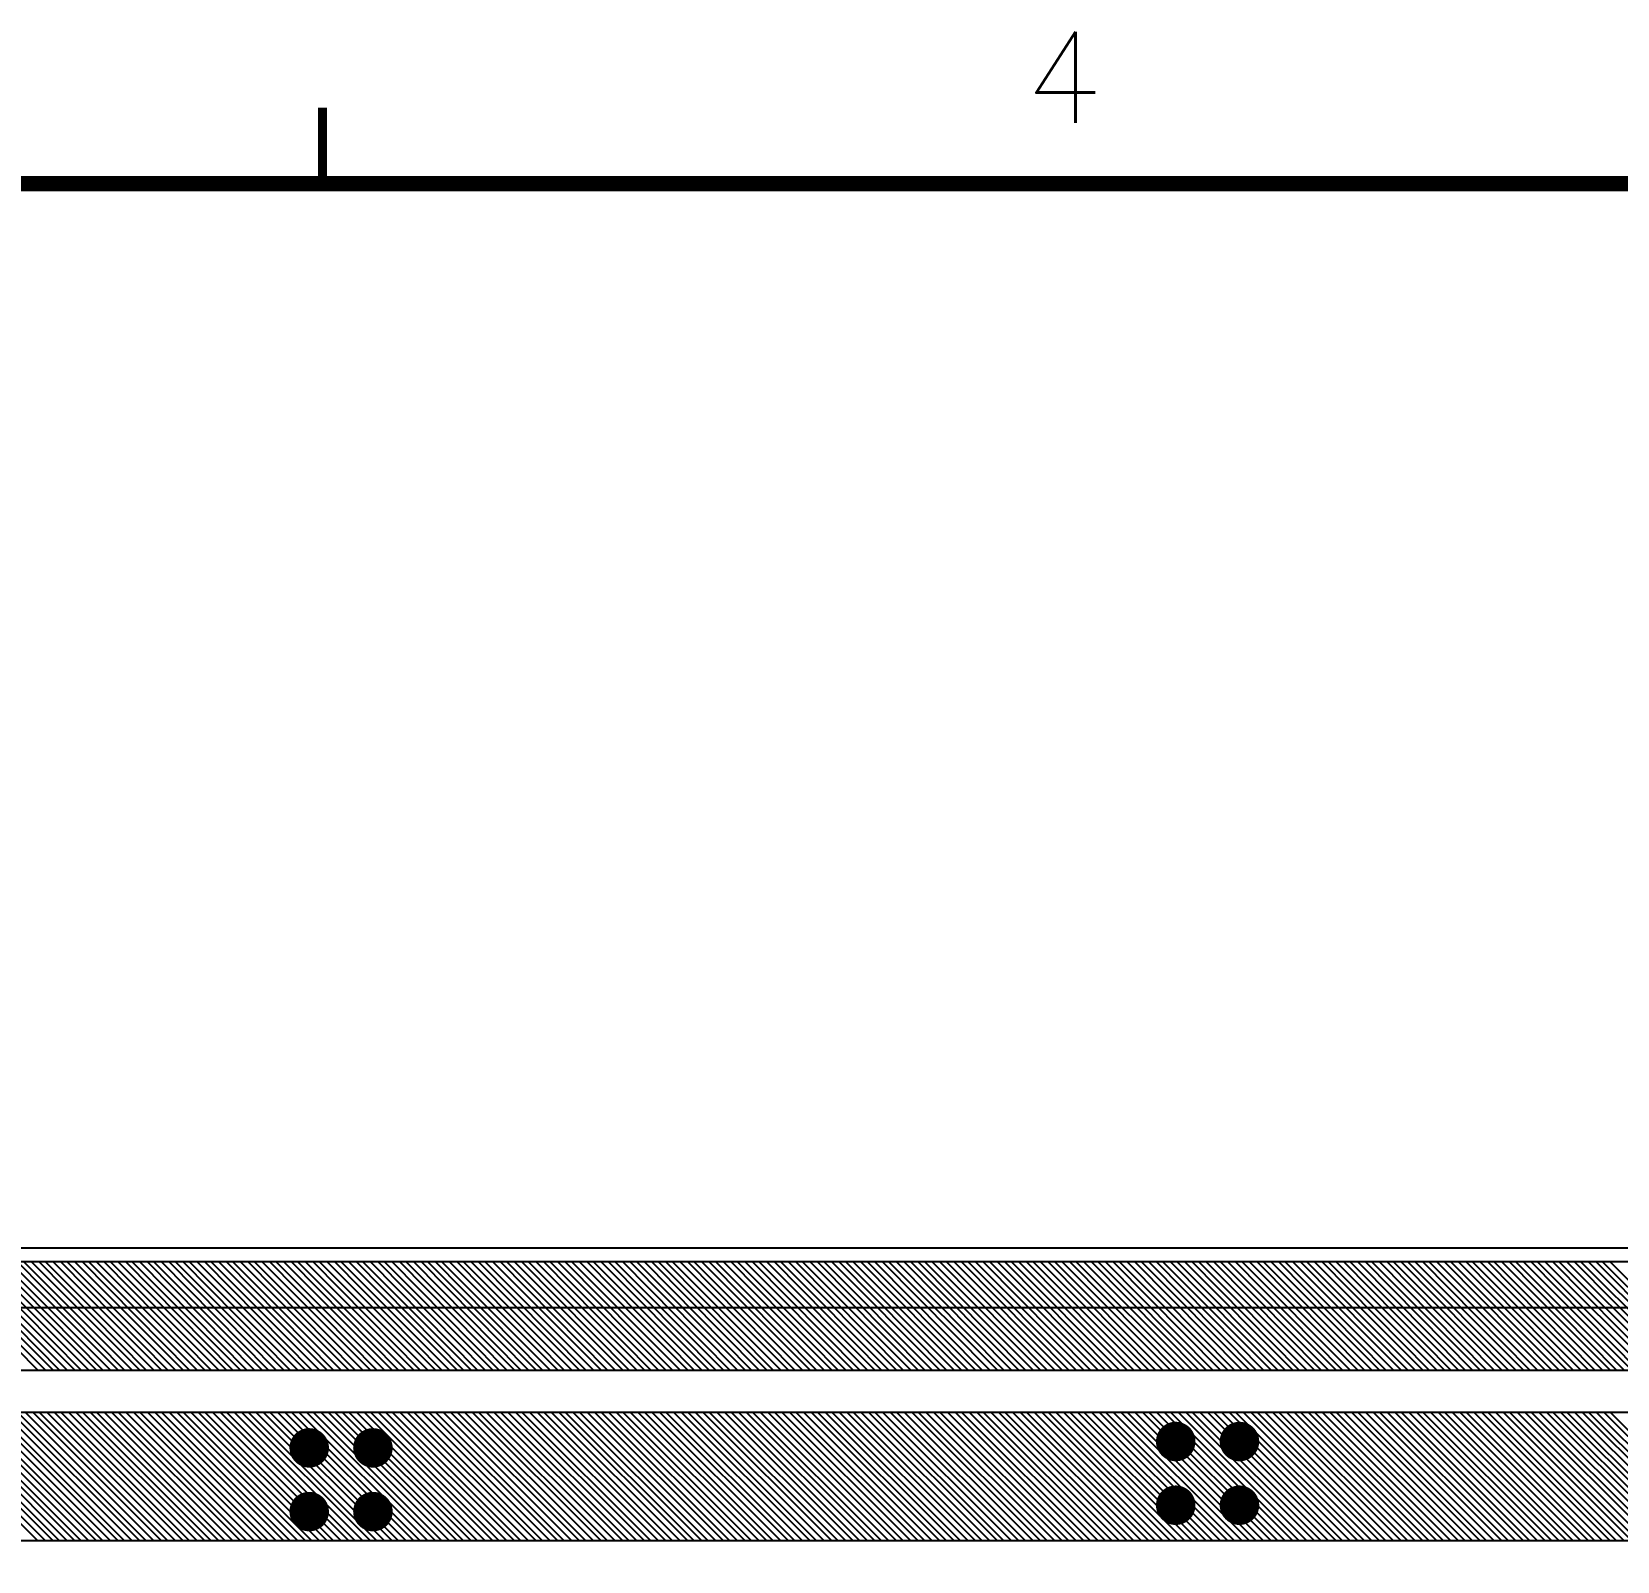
# Model space of a CAD drawing. Extents: x 295 to 953, y 10 to 290.
# Drawn here: x 628.7 to 680.8, y 239.7 to 290 of the extents above; entities that cross this region are included whole.
import ezdxf
from ezdxf.enums import TextEntityAlignment as Align

# ---------------------------------------------------------------- set-up
doc = ezdxf.new("R2010")
doc.units = 0
doc.header["$LTSCALE"] = 5
doc.header["$MEASUREMENT"] = 0
doc.layers.get('0').update_dxf_attribs({"linetype": 'CONTINUOUS', "lineweight": 25})
for name, color, linetype in [('ART02_PHO', 2, 'CONTINUOUS'), ('문자', 4, 'CONTINUOUS'), ('테두리', 3, 'CONTINUOUS')]:
    doc.layers.add(name, color=color, linetype=linetype)
doc.styles.get("Standard").update_dxf_attribs({"font": 'simplex.shx'})

# ---------------------------------------------------------------- blocks, each defined once
blk = doc.blocks.new('C')
at = {"layer": '테두리'}
for points, const_width in [([(161.25, 287.5), (161.25, 285)], 0.3), ([(15, 285), (15, 15), (405, 15), (405, 285), (15, 285)], 0.5)]:
    blk.add_lwpolyline(points, dxfattribs=dict(at, const_width=const_width))
at = {"layer": '문자'}
blk.add_text('4', height=3, dxfattribs=at).set_placement((185.625, 288.5), align=Align.MIDDLE)

msp = doc.modelspace()

# ---------------------------------------------------------------- linework, layer by layer
at = {"const_width": 0.65}
for points in [[(638.112, 243.42, -1), (637.463, 243.42, -1)], [(640.208, 243.42, -1), (639.558, 243.42, -1)], [(666.611, 243.629, -1), (665.961, 243.629, -1)], [(668.707, 243.629, -1), (668.057, 243.629, -1)], [(638.112, 241.324, -1), (637.463, 241.324, -1)], [(640.208, 241.324, -1), (639.558, 241.324, -1)], [(666.611, 241.534, -1), (665.961, 241.534, -1)], [(668.707, 241.534, -1), (668.057, 241.534, -1)]]:
    msp.add_lwpolyline(points, format="xyb", close=True, dxfattribs=at)
at = {"layer": 'ART02_PHO', "color": 7}
for p, q in [((509.627, 250), (868.502, 250)), ((867.999, 249.539), (509.161, 249.539)), ((628.861, 245.976), (625.34, 249.539)), ((629.112, 245.976), (625.55, 249.539)), ((629.364, 245.976), (625.801, 249.539)), ((629.573, 245.976), (626.053, 249.539)), ((629.825, 245.976), (626.262, 249.539)), ((630.076, 245.976), (626.514, 249.539)), ((630.286, 245.976), (626.765, 249.539)), ((630.537, 245.976), (626.975, 249.539)), ((630.788, 245.976), (627.226, 249.539)), ((630.998, 245.976), (627.478, 249.539)), ((631.249, 245.976), (627.687, 249.539)), ((631.501, 245.976), (627.939, 249.539)), ((631.71, 245.976), (628.19, 249.539)), ((631.962, 245.976), (628.4, 249.539)), ((632.213, 245.976), (628.651, 249.539)), ((632.423, 245.976), (628.903, 249.539)), ((632.674, 245.976), (629.112, 249.539)), ((632.926, 245.976), (629.364, 249.539)), ((633.135, 245.976), (629.615, 249.539)), ((633.387, 245.976), (629.825, 249.539)), ((633.638, 245.976), (630.076, 249.539)), ((633.848, 245.976), (630.327, 249.539)), ((634.099, 245.976), (630.537, 249.539)), ((634.351, 245.976), (630.788, 249.539)), ((634.56, 245.976), (631.04, 249.539)), ((634.812, 245.976), (631.249, 249.539)), ((635.063, 245.976), (631.501, 249.539)), ((635.273, 245.976), (631.752, 249.539)), ((635.524, 245.976), (631.962, 249.539)), ((635.734, 245.976), (632.213, 249.539)), ((635.985, 245.976), (632.465, 249.539)), ((636.237, 245.976), (632.674, 249.539)), ((636.446, 245.976), (632.926, 249.539)), ((636.698, 245.976), (633.177, 249.539)), ((636.949, 245.976), (633.387, 249.539)), ((637.159, 245.976), (633.638, 249.539)), ((637.41, 245.976), (633.848, 249.539)), ((637.662, 245.976), (634.099, 249.539)), ((637.871, 245.976), (634.351, 249.539)), ((638.123, 245.976), (634.56, 249.539)), ((638.374, 245.976), (634.812, 249.539)), ((638.584, 245.976), (635.063, 249.539)), ((638.835, 245.976), (635.273, 249.539)), ((639.087, 245.976), (635.524, 249.539)), ((639.296, 245.976), (635.776, 249.539)), ((639.548, 245.976), (635.985, 249.539)), ((639.799, 245.976), (636.237, 249.539)), ((640.009, 245.976), (636.488, 249.539)), ((640.26, 245.976), (636.698, 249.539)), ((640.512, 245.976), (636.949, 249.539)), ((640.721, 245.976), (637.201, 249.539)), ((640.973, 245.976), (637.41, 249.539)), ((641.224, 245.976), (637.662, 249.539)), ((641.434, 245.976), (637.913, 249.539)), ((641.685, 245.976), (638.123, 249.539)), ((641.937, 245.976), (638.374, 249.539)), ((642.146, 245.976), (638.626, 249.539)), ((642.398, 245.976), (638.835, 249.539)), ((642.649, 245.976), (639.087, 249.539)), ((642.859, 245.976), (639.338, 249.539)), ((643.11, 245.976), (639.548, 249.539)), ((643.32, 245.976), (639.799, 249.539)), ((643.571, 245.976), (640.051, 249.539)), ((643.822, 245.976), (640.26, 249.539)), ((644.032, 245.976), (640.512, 249.539)), ((644.283, 245.976), (640.763, 249.539)), ((644.535, 245.976), (640.973, 249.539)), ((644.744, 245.976), (641.224, 249.539)), ((644.996, 245.976), (641.476, 249.539)), ((645.247, 245.976), (641.685, 249.539)), ((645.457, 245.976), (641.937, 249.539)), ((645.708, 245.976), (642.146, 249.539)), ((645.96, 245.976), (642.398, 249.539)), ((646.169, 245.976), (642.649, 249.539)), ((646.421, 245.976), (642.859, 249.539)), ((646.672, 245.976), (643.11, 249.539)), ((646.882, 245.976), (643.361, 249.539)), ((647.133, 245.976), (643.571, 249.539)), ((647.385, 245.976), (643.822, 249.539)), ((647.594, 245.976), (644.074, 249.539)), ((647.846, 245.976), (644.283, 249.539)), ((648.097, 245.976), (644.535, 249.539)), ((648.307, 245.976), (644.786, 249.539)), ((648.558, 245.976), (644.996, 249.539)), ((648.81, 245.976), (645.247, 249.539)), ((649.019, 245.976), (645.499, 249.539)), ((649.271, 245.976), (645.708, 249.539)), ((649.522, 245.976), (645.96, 249.539)), ((649.732, 245.976), (646.211, 249.539)), ((649.983, 245.976), (646.421, 249.539)), ((650.235, 245.976), (646.672, 249.539)), ((650.444, 245.976), (646.924, 249.539)), ((650.696, 245.976), (647.133, 249.539)), ((650.947, 245.976), (647.385, 249.539)), ((651.157, 245.976), (647.636, 249.539)), ((651.408, 245.976), (647.846, 249.539)), ((651.618, 245.976), (648.097, 249.539)), ((651.869, 245.976), (648.349, 249.539)), ((652.121, 245.976), (648.558, 249.539)), ((652.33, 245.976), (648.81, 249.539)), ((652.582, 245.976), (649.061, 249.539)), ((652.833, 245.976), (649.271, 249.539)), ((653.043, 245.976), (649.522, 249.539)), ((653.294, 245.976), (649.732, 249.539)), ((653.546, 245.976), (649.983, 249.539)), ((653.755, 245.976), (650.235, 249.539)), ((654.007, 245.976), (650.444, 249.539)), ((654.258, 245.976), (650.696, 249.539)), ((654.468, 245.976), (650.947, 249.539)), ((654.719, 245.976), (651.157, 249.539)), ((654.971, 245.976), (651.408, 249.539)), ((655.18, 245.976), (651.66, 249.539)), ((655.432, 245.976), (651.869, 249.539)), ((655.683, 245.976), (652.121, 249.539)), ((655.893, 245.976), (652.372, 249.539)), ((656.144, 245.976), (652.582, 249.539)), ((656.395, 245.976), (652.833, 249.539)), ((656.605, 245.976), (653.085, 249.539)), ((656.856, 245.976), (653.294, 249.539)), ((657.108, 245.976), (653.546, 249.539)), ((657.317, 245.976), (653.797, 249.539)), ((657.569, 245.976), (654.007, 249.539)), ((657.82, 245.976), (654.258, 249.539)), ((658.03, 245.976), (654.51, 249.539)), ((658.281, 245.976), (654.719, 249.539)), ((658.533, 245.976), (654.971, 249.539)), ((658.742, 245.976), (655.222, 249.539)), ((658.994, 245.976), (655.432, 249.539)), ((659.245, 245.976), (655.683, 249.539)), ((659.455, 245.976), (655.934, 249.539)), ((659.706, 245.976), (656.144, 249.539)), ((659.916, 245.976), (656.395, 249.539)), ((660.167, 245.976), (656.647, 249.539)), ((660.419, 245.976), (656.856, 249.539)), ((660.628, 245.976), (657.108, 249.539)), ((660.88, 245.976), (657.359, 249.539)), ((661.131, 245.976), (657.569, 249.539)), ((661.341, 245.976), (657.82, 249.539)), ((661.592, 245.976), (658.03, 249.539)), ((661.844, 245.976), (658.281, 249.539)), ((662.053, 245.976), (658.533, 249.539)), ((662.305, 245.976), (658.742, 249.539)), ((662.556, 245.976), (658.994, 249.539)), ((662.766, 245.976), (659.245, 249.539)), ((663.017, 245.976), (659.455, 249.539)), ((663.269, 245.976), (659.706, 249.539)), ((663.478, 245.976), (659.958, 249.539)), ((663.73, 245.976), (660.167, 249.539)), ((663.981, 245.976), (660.419, 249.539)), ((664.191, 245.976), (660.67, 249.539)), ((664.442, 245.976), (660.88, 249.539)), ((664.694, 245.976), (661.131, 249.539)), ((664.903, 245.976), (661.383, 249.539)), ((665.155, 245.976), (661.592, 249.539)), ((665.406, 245.976), (661.844, 249.539)), ((665.616, 245.976), (662.095, 249.539)), ((665.867, 245.976), (662.305, 249.539)), ((666.119, 245.976), (662.556, 249.539)), ((666.328, 245.976), (662.808, 249.539)), ((666.58, 245.976), (663.017, 249.539)), ((666.831, 245.976), (663.269, 249.539)), ((667.041, 245.976), (663.52, 249.539)), ((667.292, 245.976), (663.73, 249.539)), ((667.502, 245.976), (663.981, 249.539)), ((667.753, 245.976), (664.233, 249.539)), ((668.005, 245.976), (664.442, 249.539)), ((668.214, 245.976), (664.694, 249.539)), ((668.466, 245.976), (664.945, 249.539)), ((668.717, 245.976), (665.155, 249.539)), ((668.927, 245.976), (665.406, 249.539)), ((669.178, 245.976), (665.658, 249.539)), ((669.429, 245.976), (665.867, 249.539)), ((669.639, 245.976), (666.119, 249.539)), ((669.89, 245.976), (666.328, 249.539)), ((670.142, 245.976), (666.58, 249.539)), ((670.351, 245.976), (666.831, 249.539)), ((670.603, 245.976), (667.041, 249.539)), ((670.854, 245.976), (667.292, 249.539)), ((671.064, 245.976), (667.544, 249.539)), ((671.315, 245.976), (667.753, 249.539)), ((671.567, 245.976), (668.005, 249.539)), ((671.776, 245.976), (668.256, 249.539)), ((672.028, 245.976), (668.466, 249.539)), ((672.279, 245.976), (668.717, 249.539)), ((672.489, 245.976), (668.968, 249.539)), ((672.74, 245.976), (669.178, 249.539)), ((672.992, 245.976), (669.429, 249.539)), ((673.201, 245.976), (669.681, 249.539)), ((673.453, 245.976), (669.89, 249.539)), ((673.704, 245.976), (670.142, 249.539)), ((673.914, 245.976), (670.393, 249.539)), ((674.165, 245.976), (670.603, 249.539)), ((674.417, 245.976), (670.854, 249.539)), ((674.626, 245.976), (671.106, 249.539)), ((674.878, 245.976), (671.315, 249.539)), ((675.129, 245.976), (671.567, 249.539)), ((675.339, 245.976), (671.818, 249.539)), ((675.59, 245.976), (672.028, 249.539)), ((675.8, 245.976), (672.279, 249.539)), ((676.051, 245.976), (672.531, 249.539)), ((676.303, 245.976), (672.74, 249.539)), ((676.512, 245.976), (672.992, 249.539)), ((676.764, 245.976), (673.243, 249.539)), ((677.015, 245.976), (673.453, 249.539)), ((677.225, 245.976), (673.704, 249.539)), ((677.476, 245.976), (673.914, 249.539)), ((677.728, 245.976), (674.165, 249.539)), ((677.937, 245.976), (674.417, 249.539)), ((678.189, 245.976), (674.626, 249.539)), ((678.44, 245.976), (674.878, 249.539)), ((678.65, 245.976), (675.129, 249.539)), ((678.901, 245.976), (675.339, 249.539)), ((679.153, 245.976), (675.59, 249.539)), ((679.362, 245.976), (675.842, 249.539)), ((679.614, 245.976), (676.051, 249.539)), ((679.865, 245.976), (676.303, 249.539)), ((680.075, 245.976), (676.554, 249.539)), ((680.326, 245.976), (676.764, 249.539)), ((680.578, 245.976), (677.015, 249.539)), ((680.787, 245.976), (677.267, 249.539)), ((681.039, 245.976), (677.476, 249.539)), ((681.29, 245.976), (677.728, 249.539)), ((681.5, 245.976), (677.979, 249.539)), ((681.751, 245.976), (678.189, 249.539)), ((682.002, 245.976), (678.44, 249.539)), ((682.212, 245.976), (678.692, 249.539)), ((682.463, 245.976), (678.901, 249.539)), ((682.715, 245.976), (679.153, 249.539)), ((682.924, 245.976), (679.404, 249.539)), ((683.176, 245.976), (679.614, 249.539)), ((683.427, 245.976), (679.865, 249.539)), ((683.637, 245.976), (680.117, 249.539)), ((683.888, 245.976), (680.326, 249.539)), ((684.098, 245.976), (680.578, 249.539)), ((862.593, 248.03), (516.458, 248.03)), ((519.35, 245.976), (856.097, 245.976)), ((539.299, 244.593), (799.937, 244.593)), ((628.861, 240.36), (624.628, 244.593)), ((629.112, 240.36), (624.879, 244.593)), ((629.364, 240.36), (625.131, 244.593)), ((629.573, 240.36), (625.34, 244.593)), ((629.825, 240.36), (625.592, 244.593)), ((630.076, 240.36), (625.843, 244.593)), ((630.286, 240.36), (626.053, 244.593)), ((630.537, 240.36), (626.304, 244.593)), ((630.788, 240.36), (626.556, 244.593)), ((630.998, 240.36), (626.765, 244.593)), ((631.249, 240.36), (627.017, 244.593)), ((631.501, 240.36), (627.268, 244.593)), ((631.71, 240.36), (627.478, 244.593)), ((631.962, 240.36), (627.729, 244.593)), ((632.213, 240.36), (627.98, 244.593)), ((632.423, 240.36), (628.19, 244.593)), ((632.674, 240.36), (628.441, 244.593)), ((632.926, 240.36), (628.693, 244.593)), ((633.135, 240.36), (628.903, 244.593)), ((633.387, 240.36), (629.154, 244.593)), ((633.638, 240.36), (629.405, 244.593)), ((633.848, 240.36), (629.615, 244.593)), ((634.099, 240.36), (629.866, 244.593)), ((634.351, 240.36), (630.118, 244.593)), ((634.56, 240.36), (630.327, 244.593)), ((634.812, 240.36), (630.579, 244.593)), ((635.021, 240.36), (630.788, 244.593)), ((635.273, 240.36), (631.04, 244.593)), ((635.524, 240.36), (631.291, 244.593)), ((635.734, 240.36), (631.501, 244.593)), ((635.985, 240.36), (631.752, 244.593)), ((636.237, 240.36), (632.004, 244.593)), ((636.446, 240.36), (632.213, 244.593)), ((636.698, 240.36), (632.465, 244.593)), ((636.949, 240.36), (632.716, 244.593)), ((637.159, 240.36), (632.926, 244.593)), ((637.41, 240.36), (633.177, 244.593)), ((637.662, 240.36), (633.429, 244.593)), ((637.871, 240.36), (633.638, 244.593)), ((638.123, 240.36), (633.89, 244.593)), ((638.374, 240.36), (634.141, 244.593)), ((638.584, 240.36), (634.351, 244.593)), ((638.835, 240.36), (634.602, 244.593)), ((639.087, 240.36), (634.854, 244.593)), ((639.296, 240.36), (635.063, 244.593)), ((639.548, 240.36), (635.315, 244.593)), ((639.799, 240.36), (635.566, 244.593)), ((640.009, 240.36), (635.776, 244.593)), ((640.26, 240.36), (636.027, 244.593)), ((640.512, 240.36), (636.279, 244.593)), ((640.721, 240.36), (636.488, 244.593)), ((640.973, 240.36), (636.74, 244.593)), ((641.224, 240.36), (636.991, 244.593)), ((641.434, 240.36), (637.201, 244.593)), ((641.685, 240.36), (637.452, 244.593)), ((641.937, 240.36), (637.704, 244.593)), ((642.146, 240.36), (637.913, 244.593)), ((642.398, 240.36), (638.165, 244.593)), ((642.649, 240.36), (638.416, 244.593)), ((642.859, 240.36), (638.626, 244.593)), ((643.11, 240.36), (638.877, 244.593)), ((643.32, 240.36), (639.087, 244.593)), ((643.571, 240.36), (639.338, 244.593)), ((643.822, 240.36), (639.59, 244.593)), ((644.032, 240.36), (639.799, 244.593)), ((644.283, 240.36), (640.051, 244.593)), ((644.535, 240.36), (640.302, 244.593)), ((644.744, 240.36), (640.512, 244.593)), ((644.996, 240.36), (640.763, 244.593)), ((645.247, 240.36), (641.014, 244.593)), ((645.457, 240.36), (641.224, 244.593)), ((645.708, 240.36), (641.476, 244.593)), ((645.96, 240.36), (641.727, 244.593)), ((646.169, 240.36), (641.937, 244.593)), ((646.421, 240.36), (642.188, 244.593)), ((646.672, 240.36), (642.439, 244.593)), ((646.882, 240.36), (642.649, 244.593)), ((647.133, 240.36), (642.9, 244.593)), ((647.385, 240.36), (643.152, 244.593)), ((647.594, 240.36), (643.361, 244.593)), ((647.846, 240.36), (643.613, 244.593)), ((648.097, 240.36), (643.864, 244.593)), ((648.307, 240.36), (644.074, 244.593)), ((648.558, 240.36), (644.325, 244.593)), ((648.81, 240.36), (644.577, 244.593)), ((649.019, 240.36), (644.786, 244.593)), ((649.271, 240.36), (645.038, 244.593)), ((649.522, 240.36), (645.289, 244.593)), ((649.732, 240.36), (645.499, 244.593)), ((649.983, 240.36), (645.75, 244.593)), ((650.235, 240.36), (646.002, 244.593)), ((650.444, 240.36), (646.211, 244.593)), ((650.696, 240.36), (646.463, 244.593)), ((650.905, 240.36), (646.672, 244.593)), ((651.157, 240.36), (646.924, 244.593)), ((651.408, 240.36), (647.175, 244.593)), ((651.618, 240.36), (647.385, 244.593)), ((651.869, 240.36), (647.636, 244.593)), ((652.121, 240.36), (647.888, 244.593)), ((652.33, 240.36), (648.097, 244.593)), ((652.582, 240.36), (648.349, 244.593)), ((652.833, 240.36), (648.6, 244.593)), ((653.043, 240.36), (648.81, 244.593)), ((653.294, 240.36), (649.061, 244.593)), ((653.546, 240.36), (649.313, 244.593)), ((653.755, 240.36), (649.522, 244.593)), ((654.007, 240.36), (649.774, 244.593)), ((654.258, 240.36), (650.025, 244.593)), ((654.468, 240.36), (650.235, 244.593)), ((654.719, 240.36), (650.486, 244.593)), ((654.971, 240.36), (650.738, 244.593)), ((655.18, 240.36), (650.947, 244.593)), ((655.432, 240.36), (651.199, 244.593)), ((655.683, 240.36), (651.45, 244.593)), ((655.893, 240.36), (651.66, 244.593)), ((656.144, 240.36), (651.911, 244.593)), ((656.395, 240.36), (652.163, 244.593)), ((656.605, 240.36), (652.372, 244.593)), ((656.856, 240.36), (652.624, 244.593)), ((657.108, 240.36), (652.875, 244.593)), ((657.317, 240.36), (653.085, 244.593)), ((657.569, 240.36), (653.336, 244.593)), ((657.82, 240.36), (653.587, 244.593)), ((658.03, 240.36), (653.797, 244.593)), ((658.281, 240.36), (654.049, 244.593)), ((658.533, 240.36), (654.3, 244.593)), ((658.742, 240.36), (654.51, 244.593)), ((658.994, 240.36), (654.761, 244.593)), ((659.203, 240.36), (654.971, 244.593)), ((659.455, 240.36), (655.222, 244.593)), ((659.706, 240.36), (655.473, 244.593)), ((659.916, 240.36), (655.683, 244.593)), ((660.167, 240.36), (655.934, 244.593)), ((660.419, 240.36), (656.186, 244.593)), ((660.628, 240.36), (656.395, 244.593)), ((660.88, 240.36), (656.647, 244.593)), ((661.131, 240.36), (656.898, 244.593)), ((661.341, 240.36), (657.108, 244.593)), ((661.592, 240.36), (657.359, 244.593)), ((661.844, 240.36), (657.611, 244.593)), ((662.053, 240.36), (657.82, 244.593)), ((662.305, 240.36), (658.072, 244.593)), ((662.556, 240.36), (658.323, 244.593)), ((662.766, 240.36), (658.533, 244.593)), ((663.017, 240.36), (658.784, 244.593)), ((663.269, 240.36), (659.036, 244.593)), ((663.478, 240.36), (659.245, 244.593)), ((663.73, 240.36), (659.497, 244.593)), ((663.981, 240.36), (659.748, 244.593)), ((664.191, 240.36), (659.958, 244.593)), ((664.442, 240.36), (660.209, 244.593)), ((664.694, 240.36), (660.461, 244.593)), ((664.903, 240.36), (660.67, 244.593)), ((665.155, 240.36), (660.922, 244.593)), ((665.406, 240.36), (661.173, 244.593)), ((665.616, 240.36), (661.383, 244.593)), ((665.867, 240.36), (661.634, 244.593)), ((666.119, 240.36), (661.886, 244.593)), ((666.328, 240.36), (662.095, 244.593)), ((666.58, 240.36), (662.347, 244.593)), ((666.831, 240.36), (662.598, 244.593)), ((667.041, 240.36), (662.808, 244.593)), ((667.292, 240.36), (663.059, 244.593)), ((667.502, 240.36), (663.269, 244.593)), ((667.753, 240.36), (663.52, 244.593)), ((668.005, 240.36), (663.772, 244.593)), ((668.214, 240.36), (663.981, 244.593)), ((668.466, 240.36), (664.233, 244.593)), ((668.717, 240.36), (664.484, 244.593)), ((668.927, 240.36), (664.694, 244.593)), ((669.178, 240.36), (664.945, 244.593)), ((669.429, 240.36), (665.197, 244.593)), ((669.639, 240.36), (665.406, 244.593)), ((669.89, 240.36), (665.658, 244.593)), ((670.142, 240.36), (665.909, 244.593)), ((670.351, 240.36), (666.119, 244.593)), ((670.603, 240.36), (666.37, 244.593)), ((670.854, 240.36), (666.622, 244.593)), ((671.064, 240.36), (666.831, 244.593)), ((671.315, 240.36), (667.083, 244.593)), ((671.567, 240.36), (667.334, 244.593)), ((671.776, 240.36), (667.544, 244.593)), ((672.028, 240.36), (667.795, 244.593)), ((672.279, 240.36), (668.046, 244.593)), ((672.489, 240.36), (668.256, 244.593)), ((672.74, 240.36), (668.507, 244.593)), ((672.992, 240.36), (668.759, 244.593)), ((673.201, 240.36), (668.968, 244.593)), ((673.453, 240.36), (669.22, 244.593)), ((673.704, 240.36), (669.471, 244.593)), ((673.914, 240.36), (669.681, 244.593)), ((674.165, 240.36), (669.932, 244.593)), ((674.417, 240.36), (670.184, 244.593)), ((674.626, 240.36), (670.393, 244.593)), ((674.878, 240.36), (670.645, 244.593)), ((675.087, 240.36), (670.854, 244.593)), ((675.339, 240.36), (671.106, 244.593)), ((675.59, 240.36), (671.357, 244.593)), ((675.8, 240.36), (671.567, 244.593)), ((676.051, 240.36), (671.818, 244.593)), ((676.303, 240.36), (672.07, 244.593)), ((676.512, 240.36), (672.279, 244.593)), ((676.764, 240.36), (672.531, 244.593)), ((677.015, 240.36), (672.782, 244.593)), ((677.225, 240.36), (672.992, 244.593)), ((677.476, 240.36), (673.243, 244.593)), ((677.728, 240.36), (673.495, 244.593)), ((677.937, 240.36), (673.704, 244.593)), ((678.189, 240.36), (673.956, 244.593)), ((678.44, 240.36), (674.207, 244.593)), ((678.65, 240.36), (674.417, 244.593)), ((678.901, 240.36), (674.668, 244.593)), ((679.153, 240.36), (674.92, 244.593)), ((679.362, 240.36), (675.129, 244.593)), ((679.614, 240.36), (675.381, 244.593)), ((679.865, 240.36), (675.632, 244.593)), ((680.075, 240.36), (675.842, 244.593)), ((680.326, 240.36), (676.093, 244.593)), ((680.578, 240.36), (676.345, 244.593)), ((680.787, 240.36), (676.554, 244.593)), ((681.039, 240.36), (676.806, 244.593)), ((681.29, 240.36), (677.057, 244.593)), ((681.5, 240.36), (677.267, 244.593)), ((681.751, 240.36), (677.518, 244.593)), ((682.002, 240.36), (677.77, 244.593)), ((682.212, 240.36), (677.979, 244.593)), ((682.463, 240.36), (678.231, 244.593)), ((682.715, 240.36), (678.482, 244.593)), ((682.924, 240.36), (678.692, 244.593)), ((683.176, 240.36), (678.943, 244.593)), ((683.386, 240.36), (679.153, 244.593)), ((683.637, 240.36), (679.404, 244.593)), ((683.888, 240.36), (679.656, 244.593)), ((684.098, 240.36), (679.865, 244.593)), ((684.349, 240.36), (680.117, 244.593)), ((684.601, 240.36), (680.368, 244.593)), ((684.81, 240.36), (680.578, 244.593)), ((729.151, 240.36), (547.22, 240.36))]:
    msp.add_line(p, q, dxfattribs=at)

# ---------------------------------------------------------------- block references
msp.add_blockref('C', (476.978, 0))

doc.saveas('drawing.dxf')
